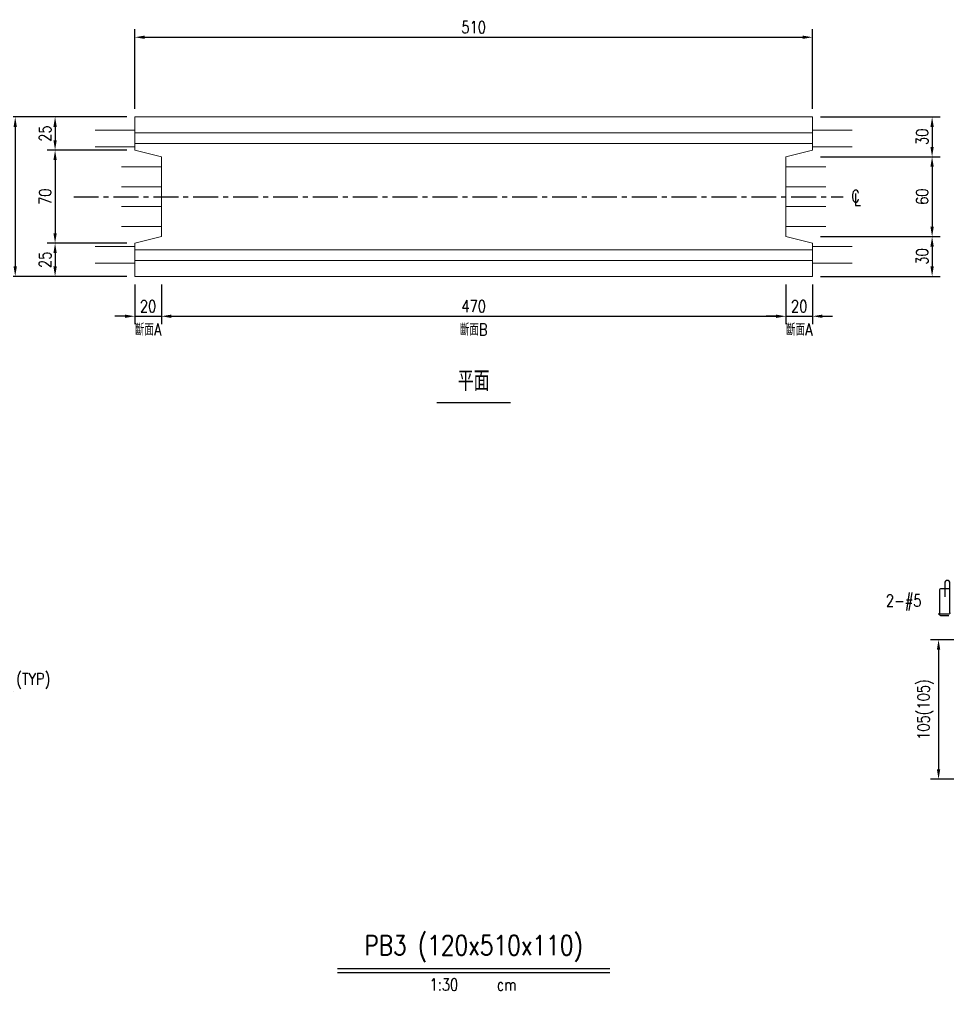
# Model space of a CAD drawing. Extents: x -4754 to 8167, y -19960 to 3841.
# Drawn here: x 4493 to 5191, y 1833 to 2564 of the extents above; entities that cross this region are included whole.
import ezdxf
from ezdxf.enums import TextEntityAlignment as Align

# ---------------------------------------------------------------- set-up
doc = ezdxf.new("R2010")
doc.units = 0
doc.header["$LTSCALE"] = 3
doc.linetypes.add('CENTER', pattern=[2, 1.25, -0.25, 0.25, -0.25])
doc.layers.get('0').update_dxf_attribs({"linetype": 'CONTINUOUS'})
doc.layers.add('HB_0', color=7, linetype='CONTINUOUS', transparency=0.5)
for name, color, linetype in [('HB_DIM', 1, 'CONTINUOUS'), ('HB_TXT_CTEXT', 2, 'CONTINUOUS'), ('鋼筋', 3, 'CONTINUOUS')]:
    doc.layers.add(name, color=color, linetype=linetype)
doc.styles.get("Standard").update_dxf_attribs({"font": 'ROMANS.shx', "width": 0.8, "bigfont": 'chineset.shx'})
doc.dimstyles.new('30', dxfattribs={"dimscale": 3, "dimtxt": 3, "dimasz": 2.5, "dimexe": 2, "dimexo": 2, "dimgap": 1, "dimtad": 1, "dimdsep": 46, "dimtxsty": 'Standard', "dimcen": 0, "dimclrd": 256, "dimclre": 256, "dimclrt": 2, "dimadec": 0, "dimazin": 0, "dimtfac": 1, "dimtix": 1, "dimtmove": 2, "dimatfit": 3, "dimfxl": 1, "dimtolj": 1, "dimtzin": 0, "dimarcsym": 0})

# ---------------------------------------------------------------- blocks, each defined once
blk = doc.blocks.new('beam_Topview')
at = {"layer": 'HB_TXT_CTEXT', "color": 4, "linetype": 'Continuous'}
blk.add_line((-27.76, 0), (27.76, 0), dxfattribs=at)
at = {"layer": 'HB_TXT_CTEXT', "color": 4, "linetype": 'Continuous', "width": 0.8}
blk.add_text('平面', height=15, rotation=360, dxfattribs=at).set_placement((0, 16.5), align=Align.MIDDLE)
blk = doc.blocks.new('beam_title')
at = {"layer": 'HB_TXT_CTEXT', "color": 3, "linetype": 'Continuous'}
blk.add_line((-102.52, 3), (102.52, 3), dxfattribs=at)
at = {"layer": 'HB_TXT_CTEXT', "color": 1, "linetype": 'Continuous'}
blk.add_line((-102.52, 0), (102.52, 0), dxfattribs=at)
at = {"color": 3, "linetype": 'Continuous', "width": 0.8}
blk.add_attdef('A', text='', height=15, dxfattribs=at).set_placement((0, 19.49), align=Align.MIDDLE)
at = {"color": 2, "linetype": 'Continuous', "width": 0.8}
for tag, p in [('1:30', (-22.44, -9)), ('CM', (24.84, -9))]:
    blk.add_attdef(tag, text='', height=9, dxfattribs=at).set_placement(p, align=Align.MIDDLE)
blk = doc.blocks.new('*D200')
at = {"layer": 'HB_DIM', "linetype": 'Continuous', "lineweight": -2}
for p, q in [((4579.72, 2496.95), (4579.72, 2556.95)), ((4587.22, 2550.95), (5082.22, 2550.95)), ((5089.72, 2496.95), (5089.72, 2556.95))]:
    blk.add_line(p, q, dxfattribs=at)
at = {"layer": 'HB_DIM'}
for points in [[(4587.22, 2552.2), (4587.22, 2549.7), (4579.72, 2550.95)], [(5082.22, 2549.7), (5082.22, 2552.2), (5089.72, 2550.95)]]:
    blk.add_solid(points, dxfattribs=at)
at = {"layer": 'HB_DIM', "color": 2, "linetype": 'Continuous', "insert": (4834.72, 2558.45), "char_height": 9, "attachment_point": 5, "rotation": 0}
blk.add_mtext('\\A1;510', dxfattribs=at)
blk = doc.blocks.new('*D201')
at = {"layer": 'HB_DIM', "linetype": 'Continuous', "lineweight": -2}
for p, q in [((4579.72, 2364.95), (4579.72, 2334.95)), ((4599.72, 2364.95), (4599.72, 2334.95)), ((4572.22, 2340.95), (4564.72, 2340.95)), ((4579.72, 2340.95), (4599.72, 2340.95)), ((4607.22, 2340.95), (4614.72, 2340.95))]:
    blk.add_line(p, q, dxfattribs=at)
at = {"layer": 'HB_DIM'}
for points in [[(4572.22, 2339.7), (4572.22, 2342.2), (4579.72, 2340.95)], [(4607.22, 2342.2), (4607.22, 2339.7), (4599.72, 2340.95)]]:
    blk.add_solid(points, dxfattribs=at)
at = {"layer": 'HB_DIM', "color": 2, "linetype": 'Continuous', "insert": (4589.72, 2348.45), "char_height": 9, "attachment_point": 5, "rotation": 0}
blk.add_mtext('\\A1;20', dxfattribs=at)
blk = doc.blocks.new('*D202')
at = {"layer": 'HB_DIM', "linetype": 'Continuous', "lineweight": -2}
for p, q in [((4599.72, 2364.95), (4599.72, 2334.95)), ((5069.72, 2364.95), (5069.72, 2334.95)), ((4607.22, 2340.95), (5062.22, 2340.95))]:
    blk.add_line(p, q, dxfattribs=at)
at = {"layer": 'HB_DIM'}
for points in [[(4607.22, 2342.2), (4607.22, 2339.7), (4599.72, 2340.95)], [(5062.22, 2339.7), (5062.22, 2342.2), (5069.72, 2340.95)]]:
    blk.add_solid(points, dxfattribs=at)
at = {"layer": 'HB_DIM', "color": 2, "linetype": 'Continuous', "insert": (4834.72, 2348.45), "char_height": 9, "attachment_point": 5, "rotation": 0}
blk.add_mtext('\\A1;470', dxfattribs=at)
blk = doc.blocks.new('*D203')
at = {"layer": 'HB_DIM', "linetype": 'Continuous', "lineweight": -2}
for p, q in [((5069.72, 2364.95), (5069.72, 2334.95)), ((5089.72, 2364.95), (5089.72, 2334.95)), ((5062.22, 2340.95), (5054.72, 2340.95)), ((5069.72, 2340.95), (5089.72, 2340.95)), ((5097.22, 2340.95), (5104.72, 2340.95))]:
    blk.add_line(p, q, dxfattribs=at)
at = {"layer": 'HB_DIM'}
for points in [[(5062.22, 2339.7), (5062.22, 2342.2), (5069.72, 2340.95)], [(5097.22, 2342.2), (5097.22, 2339.7), (5089.72, 2340.95)]]:
    blk.add_solid(points, dxfattribs=at)
at = {"layer": 'HB_DIM', "color": 2, "linetype": 'Continuous', "insert": (5079.72, 2348.45), "char_height": 9, "attachment_point": 5, "rotation": 0}
blk.add_mtext('\\A1;20', dxfattribs=at)
blk = doc.blocks.new('*D204')
at = {"layer": 'HB_DIM', "linetype": 'Continuous', "lineweight": -2}
for p, q in [((4573.72, 2490.95), (4483.72, 2490.95)), ((4489.72, 2483.45), (4489.72, 2378.45)), ((4573.72, 2370.95), (4483.72, 2370.95))]:
    blk.add_line(p, q, dxfattribs=at)
at = {"layer": 'HB_DIM'}
for points in [[(4490.97, 2483.45), (4488.47, 2483.45), (4489.72, 2490.95)], [(4488.47, 2378.45), (4490.97, 2378.45), (4489.72, 2370.95)]]:
    blk.add_solid(points, dxfattribs=at)
at = {"layer": 'HB_DIM', "color": 2, "linetype": 'Continuous', "insert": (4482.22, 2430.95), "char_height": 9, "attachment_point": 5, "rotation": 90}
blk.add_mtext('\\A1;120', dxfattribs=at)
blk = doc.blocks.new('*D205')
at = {"layer": 'HB_DIM', "linetype": 'Continuous', "lineweight": -2}
for p, q in [((4573.72, 2490.95), (4513.72, 2490.95)), ((4519.72, 2483.45), (4519.72, 2473.45)), ((4573.72, 2465.95), (4513.72, 2465.95))]:
    blk.add_line(p, q, dxfattribs=at)
at = {"layer": 'HB_DIM'}
for points in [[(4520.97, 2483.45), (4518.47, 2483.45), (4519.72, 2490.95)], [(4518.47, 2473.45), (4520.97, 2473.45), (4519.72, 2465.95)]]:
    blk.add_solid(points, dxfattribs=at)
at = {"layer": 'HB_DIM', "color": 2, "linetype": 'Continuous', "insert": (4512.22, 2478.45), "char_height": 9, "attachment_point": 5, "rotation": 90}
blk.add_mtext('\\A1;25', dxfattribs=at)
blk = doc.blocks.new('*D206')
at = {"layer": 'HB_DIM', "linetype": 'Continuous', "lineweight": -2}
for p, q in [((4573.72, 2465.95), (4513.72, 2465.95)), ((4519.72, 2458.45), (4519.72, 2403.45)), ((4573.72, 2395.95), (4513.72, 2395.95))]:
    blk.add_line(p, q, dxfattribs=at)
at = {"layer": 'HB_DIM'}
for points in [[(4520.97, 2458.45), (4518.47, 2458.45), (4519.72, 2465.95)], [(4518.47, 2403.45), (4520.97, 2403.45), (4519.72, 2395.95)]]:
    blk.add_solid(points, dxfattribs=at)
at = {"layer": 'HB_DIM', "color": 2, "linetype": 'Continuous', "insert": (4512.22, 2430.95), "char_height": 9, "attachment_point": 5, "rotation": 90}
blk.add_mtext('\\A1;70', dxfattribs=at)
blk = doc.blocks.new('*D207')
at = {"layer": 'HB_DIM', "linetype": 'Continuous', "lineweight": -2}
for p, q in [((4573.72, 2395.95), (4513.72, 2395.95)), ((4519.72, 2388.45), (4519.72, 2378.45)), ((4573.72, 2370.95), (4513.72, 2370.95))]:
    blk.add_line(p, q, dxfattribs=at)
at = {"layer": 'HB_DIM'}
for points in [[(4520.97, 2388.45), (4518.47, 2388.45), (4519.72, 2395.95)], [(4518.47, 2378.45), (4520.97, 2378.45), (4519.72, 2370.95)]]:
    blk.add_solid(points, dxfattribs=at)
at = {"layer": 'HB_DIM', "color": 2, "linetype": 'Continuous', "insert": (4512.22, 2383.45), "char_height": 9, "attachment_point": 5, "rotation": 90}
blk.add_mtext('\\A1;25', dxfattribs=at)
blk = doc.blocks.new('*D208')
at = {"layer": 'HB_DIM', "linetype": 'Continuous', "lineweight": -2}
for p, q in [((5095.72, 2490.95), (5185.72, 2490.95)), ((5179.72, 2483.45), (5179.72, 2468.45)), ((5095.72, 2460.95), (5185.72, 2460.95))]:
    blk.add_line(p, q, dxfattribs=at)
at = {"layer": 'HB_DIM'}
for points in [[(5180.97, 2483.45), (5178.47, 2483.45), (5179.72, 2490.95)], [(5178.47, 2468.45), (5180.97, 2468.45), (5179.72, 2460.95)]]:
    blk.add_solid(points, dxfattribs=at)
at = {"layer": 'HB_DIM', "color": 2, "linetype": 'Continuous', "insert": (5172.22, 2475.95), "char_height": 9, "attachment_point": 5, "rotation": 90}
blk.add_mtext('\\A1;30', dxfattribs=at)
blk = doc.blocks.new('*D209')
at = {"layer": 'HB_DIM', "linetype": 'Continuous', "lineweight": -2}
for p, q in [((5095.72, 2460.95), (5185.72, 2460.95)), ((5179.72, 2453.45), (5179.72, 2408.45)), ((5095.72, 2400.95), (5185.72, 2400.95))]:
    blk.add_line(p, q, dxfattribs=at)
at = {"layer": 'HB_DIM'}
for points in [[(5180.97, 2453.45), (5178.47, 2453.45), (5179.72, 2460.95)], [(5178.47, 2408.45), (5180.97, 2408.45), (5179.72, 2400.95)]]:
    blk.add_solid(points, dxfattribs=at)
at = {"layer": 'HB_DIM', "color": 2, "linetype": 'Continuous', "insert": (5172.22, 2430.95), "char_height": 9, "attachment_point": 5, "rotation": 90}
blk.add_mtext('\\A1;60', dxfattribs=at)
blk = doc.blocks.new('*D210')
at = {"layer": 'HB_DIM', "linetype": 'Continuous', "lineweight": -2}
for p, q in [((5095.72, 2400.95), (5185.72, 2400.95)), ((5179.72, 2393.45), (5179.72, 2378.45)), ((5095.72, 2370.95), (5185.72, 2370.95))]:
    blk.add_line(p, q, dxfattribs=at)
at = {"layer": 'HB_DIM'}
for points in [[(5180.97, 2393.45), (5178.47, 2393.45), (5179.72, 2400.95)], [(5178.47, 2378.45), (5180.97, 2378.45), (5179.72, 2370.95)]]:
    blk.add_solid(points, dxfattribs=at)
at = {"layer": 'HB_DIM', "color": 2, "linetype": 'Continuous', "insert": (5172.22, 2385.95), "char_height": 9, "attachment_point": 5, "rotation": 90}
blk.add_mtext('\\A1;30', dxfattribs=at)
blk = doc.blocks.new('cl')
at = {"layer": 'HB_TXT_CTEXT', "linetype": 'Continuous', "width": 0.8}
for s, p in [('C', (-0.18, 0.11)), ('L', (0.23, -0.56))]:
    blk.add_text(s, height=2.5, dxfattribs=at).set_placement(p, align=Align.MIDDLE)
blk = doc.blocks.new('rebar_2Tie_180_90')
at = {"layer": 'HB_TXT_CTEXT', "linetype": 'Continuous'}
for points in [[(46.52, -8.69), (46.52, 13.68, 1), (42.68, 13.68), (42.68, 3.28)], [(45.67, 9.28), (39.8, 9.28, 0.414214), (38.6, 8.08), (38.6, -9.57)], [(46.52, -8.69, -0.414214), (45.32, -9.89), (37.81, -9.89)], [(38.6, -9.57, 0.414214), (39.8, -10.77), (45.67, -10.77)]]:
    blk.add_lwpolyline(points, format="xyb", dxfattribs=at)
at = {"color": 2, "linetype": 'Continuous', "width": 0.8}
for tag, p in [('2-D16', (-1.67, 0.43)), ('(TYP)', (49.39, 0.45))]:
    blk.add_attdef(tag, text='', height=9, dxfattribs=at).set_placement(p, align=Align.MIDDLE_LEFT)
blk = doc.blocks.new('*D381')
at = {"layer": 'HB_DIM', "linetype": 'Continuous', "lineweight": -2}
for p, q in [((5268.57, 2097.51), (5178.57, 2097.51)), ((5184.57, 2090.01), (5184.57, 2000.01)), ((5268.57, 1992.51), (5178.57, 1992.51))]:
    blk.add_line(p, q, dxfattribs=at)
at = {"layer": 'HB_DIM'}
for points in [[(5185.82, 2090.01), (5183.32, 2090.01), (5184.57, 2097.51)], [(5183.32, 2000.01), (5185.82, 2000.01), (5184.57, 1992.51)]]:
    blk.add_solid(points, dxfattribs=at)
at = {"layer": 'HB_DIM', "color": 2, "linetype": 'Continuous', "insert": (5174.72, 2045.01), "char_height": 9, "attachment_point": 5, "rotation": 90}
blk.add_mtext('\\A1;105(105)', dxfattribs=at)

msp = doc.modelspace()

# ---------------------------------------------------------------- linework, layer by layer
at = {"layer": 'HB_0', "lineweight": 5}
for p, q in [((4579.723, 2490.95, -110), (4599.723, 2490.95, -110)), ((4579.723, 2478.95, -110), (4579.723, 2490.95, -110)), ((4599.723, 2490.95, -110), (5069.723, 2490.95, -110)), ((5069.723, 2490.95, -110), (5089.723, 2490.95, -110)), ((5089.723, 2490.95, -110), (5089.723, 2478.95, -110)), ((4579.723, 2478.95, -110), (4599.723, 2478.95, -110)), ((4579.723, 2470.95, -94), (4579.723, 2478.95, -110)), ((4599.723, 2478.95, -110), (4579.723, 2478.95, -110)), ((5069.723, 2478.95, -110), (4599.723, 2478.95, -110)), ((4599.723, 2478.95, -110), (5069.723, 2478.95, -110)), ((5069.723, 2478.95, -110), (5089.723, 2478.95, -110)), ((5089.723, 2478.95, -110), (5069.723, 2478.95, -110)), ((5089.723, 2478.95, -110), (5089.723, 2470.95, -94)), ((4579.723, 2470.95, -94), (4599.723, 2470.95, -94)), ((4579.723, 2465.95, -94), (4579.723, 2470.95, -94)), ((4599.723, 2470.95, -94), (4579.723, 2470.95, -94)), ((5069.723, 2470.95, -94), (4599.723, 2470.95, -94)), ((4599.723, 2470.95, -94), (5069.723, 2470.95, -94)), ((5069.723, 2470.95, -94), (5089.723, 2470.95, -94)), ((5089.723, 2470.95, -94), (5069.723, 2470.95, -94)), ((5089.723, 2470.95, -94), (5089.723, 2465.95, -94)), ((4599.723, 2460.95, -94), (4579.723, 2465.95, -94)), ((5089.723, 2465.95, -94), (5069.723, 2460.95, -94)), ((4599.723, 2400.95, -94), (4599.723, 2460.95, -94)), ((5069.723, 2460.95, -94), (5069.723, 2400.95, -94)), ((4579.723, 2395.95, -94), (4599.723, 2400.95, -94)), ((5069.723, 2400.95, -94), (5089.723, 2395.95, -94)), ((4579.723, 2390.95, -94), (4579.723, 2395.95, -94)), ((4599.723, 2390.95, -94), (4579.723, 2390.95, -94)), ((4579.723, 2390.95, -94), (4599.723, 2390.95, -94)), ((4579.723, 2382.95, -110), (4579.723, 2390.95, -94)), ((4599.723, 2390.95, -94), (5069.723, 2390.95, -94)), ((5069.723, 2390.95, -94), (4599.723, 2390.95, -94)), ((5089.723, 2390.95, -94), (5069.723, 2390.95, -94)), ((5069.723, 2390.95, -94), (5089.723, 2390.95, -94)), ((5089.723, 2395.95, -94), (5089.723, 2390.95, -94)), ((5089.723, 2390.95, -94), (5089.723, 2382.95, -110)), ((4599.723, 2382.95, -110), (4579.723, 2382.95, -110)), ((4579.723, 2382.95, -110), (4599.723, 2382.95, -110)), ((4579.723, 2370.95, -110), (4579.723, 2382.95, -110)), ((5069.723, 2382.95, -110), (4599.723, 2382.95, -110)), ((4599.723, 2382.95, -110), (5069.723, 2382.95, -110)), ((5089.723, 2382.95, -110), (5069.723, 2382.95, -110)), ((5069.723, 2382.95, -110), (5089.723, 2382.95, -110)), ((5089.723, 2382.95, -110), (5089.723, 2370.95, -110)), ((4599.723, 2370.95, -110), (4579.723, 2370.95, -110)), ((5069.723, 2370.95, -110), (4599.723, 2370.95, -110)), ((5089.723, 2370.95, -110), (5069.723, 2370.95, -110))]:
    msp.add_line(p, q, dxfattribs=at)
at = {"layer": 'HB_0', "color": 1, "linetype": 'CENTER', "ltscale": 5}
msp.add_lwpolyline([(4533.723, 2430.95), (5112.723, 2430.95)], dxfattribs=at)
at = {"layer": '鋼筋', "lineweight": 5}
for p, q in [((4549.786, 2480.95, -18.89), (4579.723, 2480.95, -18.89)), ((5119.66, 2480.95, -10), (5089.723, 2480.95, -10)), ((4549.786, 2468.45, -18.89), (4579.723, 2468.45, -18.89)), ((5119.66, 2468.45, -10), (5089.723, 2468.45, -10)), ((4569.786, 2453.45, -18.89), (4599.723, 2453.45, -18.89)), ((5099.66, 2453.45, -10), (5069.723, 2453.45, -10)), ((4569.786, 2438.45, -18.89), (4599.723, 2438.45, -18.89)), ((5099.66, 2438.45, -10), (5069.723, 2438.45, -10)), ((4569.786, 2423.45, -18.89), (4599.723, 2423.45, -18.89)), ((5099.66, 2423.45, -10), (5069.723, 2423.45, -10)), ((4569.786, 2408.45, -18.89), (4599.723, 2408.45, -18.89)), ((5099.66, 2408.45, -10), (5069.723, 2408.45, -10)), ((4549.786, 2393.45, -18.89), (4579.723, 2393.45, -18.89)), ((5119.66, 2393.45, -10), (5089.723, 2393.45, -10)), ((4549.786, 2380.95, -18.89), (4579.723, 2380.95, -18.89)), ((5119.66, 2380.95, -10), (5089.723, 2380.95, -10))]:
    msp.add_line(p, q, dxfattribs=at)

# ---------------------------------------------------------------- block references
at = {"layer": 'HB_0', "linetype": 'Continuous', "xscale": 3.6, "yscale": 3.6, "zscale": 3.6}
msp.add_blockref('cl', (5122.723, 2430.95, -110), dxfattribs=at)
at = {"layer": 'HB_TXT_CTEXT', "color": 0, "linetype": 'Continuous', "rotation": 360}
msp.add_blockref('beam_Topview', (4834.723, 2275.95), dxfattribs=at)
at = {"layer": 'HB_TXT_CTEXT', "linetype": 'Continuous'}
for p in [(5146.573, 2126.507, 7.385), (4441.073, 2067.507, -88.615)]:
    msp.add_blockref('rebar_2Tie_180_90', p, dxfattribs=at).add_auto_attribs({'2-D16': '2-#5', '(TYP)': '(TYP)'})
at = {"layer": 'HB_TXT_CTEXT', "color": 0, "linetype": 'Continuous', "rotation": 360}
msp.add_blockref('beam_title', (4834.723, 1846.95), dxfattribs=at).add_auto_attribs({'A': 'PB3 (120x510x110)', '1:30': '1:30', 'CM': 'cm'})

# ---------------------------------------------------------------- texts
at = {"layer": 'HB_TXT_CTEXT', "linetype": 'Continuous', "width": 0.8}
for s, p in [('斷面A', (4589.723, 2330.95)), ('斷面B', (4834.723, 2330.95)), ('斷面A', (5079.723, 2330.95))]:
    msp.add_text(s, height=9, dxfattribs=at).set_placement(p, align=Align.MIDDLE_CENTER)

# ---------------------------------------------------------------- dimensions: what is measured, and where the dimension line sits
at = {"layer": 'HB_DIM', "linetype": 'Continuous'}
for base, p1, p2, angle, override, picture, middle in [((5089.723, 2550.95), (4579.723, 2490.95, -110), (5089.723, 2490.95, -110), 0, {"dimpost": '<>'}, '*D200', (4834.723, 2558.45)), ((4489.723, 2370.95), (4579.723, 2490.95, -110), (4579.723, 2370.95, -110), 90, {"dimtad": 4, "dimpost": '<>'}, '*D204', (4482.223, 2430.95)), ((4519.723, 2465.95), (4579.723, 2490.95, -110), (4579.723, 2465.95, -110), 90, {"dimtad": 4, "dimpost": '<>'}, '*D205', (4512.223, 2478.45)), ((5179.723, 2460.95), (5089.723, 2490.95, -110), (5089.723, 2460.95, -110), 90, {"dimtad": 4, "dimpost": '<>'}, '*D208', (5172.223, 2475.95)), ((4519.723, 2395.95), (4579.723, 2465.95, -110), (4579.723, 2395.95, -110), 90, {"dimtad": 4, "dimpost": '<>'}, '*D206', (4512.223, 2430.95)), ((5179.723, 2400.95), (5089.723, 2460.95, -110), (5089.723, 2400.95, -110), 90, {"dimtad": 4, "dimpost": '<>'}, '*D209', (5172.223, 2430.95)), ((5179.723, 2370.95), (5089.723, 2400.95, -110), (5089.723, 2370.95, -110), 90, {"dimtad": 4, "dimpost": '<>'}, '*D210', (5172.223, 2385.95)), ((4519.723, 2370.95), (4579.723, 2395.95, -110), (4579.723, 2370.95, -110), 90, {"dimtad": 4, "dimpost": '<>'}, '*D207', (4512.223, 2383.45)), ((4599.723, 2340.95), (4579.723, 2370.95, -110), (4599.723, 2370.95, -110), 0, {"dimpost": '<>'}, '*D201', (4589.723, 2348.45)), ((5069.723, 2340.95), (4599.723, 2370.95, -110), (5069.723, 2370.95, -110), 0, {"dimpost": '<>'}, '*D202', (4834.723, 2348.45)), ((5089.723, 2340.95), (5069.723, 2370.95, -110), (5089.723, 2370.95, -110), 0, {"dimpost": '<>'}, '*D203', (5079.723, 2348.45))]:
    dim = msp.add_linear_dim(base=base, p1=p1, p2=p2, angle=angle, dimstyle='30', override=override, dxfattribs=at)
    dim.commit()
    dim.dimension.update_dxf_attribs({"geometry": picture, "text_midpoint": middle})
dim = msp.add_linear_dim(base=(5184.573, 1992.507), p1=(5274.573, 2097.507), p2=(5274.573, 1992.507), angle=90, text='<>(105)', dimstyle='30', override={"dimtad": 4, "dimpost": '<>'}, dxfattribs=at)
dim.commit()
dim.dimension.update_dxf_attribs({"geometry": '*D381', "text_midpoint": (5174.716, 2045.007)})

doc.saveas('drawing.dxf')
